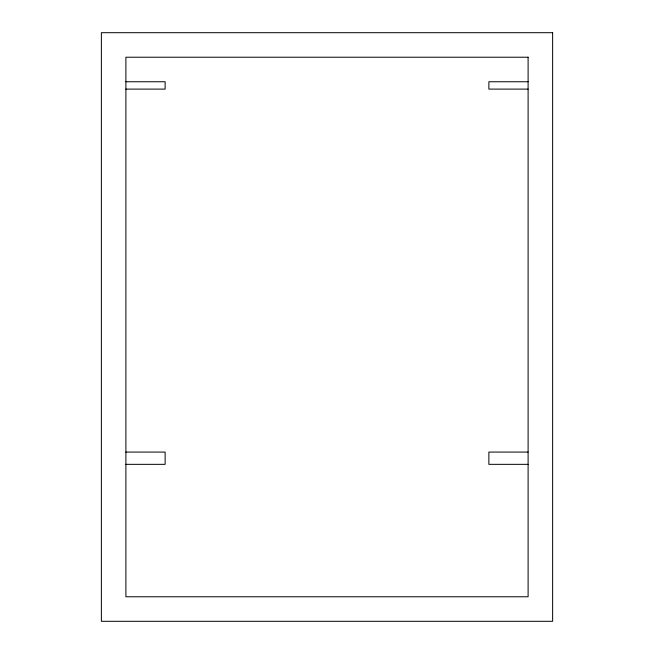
<?xml version="1.0" encoding="UTF-8"?>
<svg xmlns="http://www.w3.org/2000/svg" width="654" height="654" viewBox="0 0 654 654"><rect width="100%" height="100%" fill="white"/><g stroke="black" fill="none" stroke-linecap="round" stroke-linejoin="round"><path stroke-width="0.98" d="M125.895 81.75L165.135 81.75L165.135 89.108L125.895 89.108M528.105 81.75L488.865 81.75L488.865 89.108L528.105 89.108M125.895 452.077L165.135 452.077L165.135 464.34L125.895 464.34M528.105 452.077L488.865 452.077L488.865 464.34L528.105 464.34M552.63 32.7L101.37 32.7L101.37 621.3L552.63 621.3L552.63 32.7M528.105 57.225L125.895 57.225L125.895 596.775L528.105 596.775L528.105 57.225"/></g></svg>
